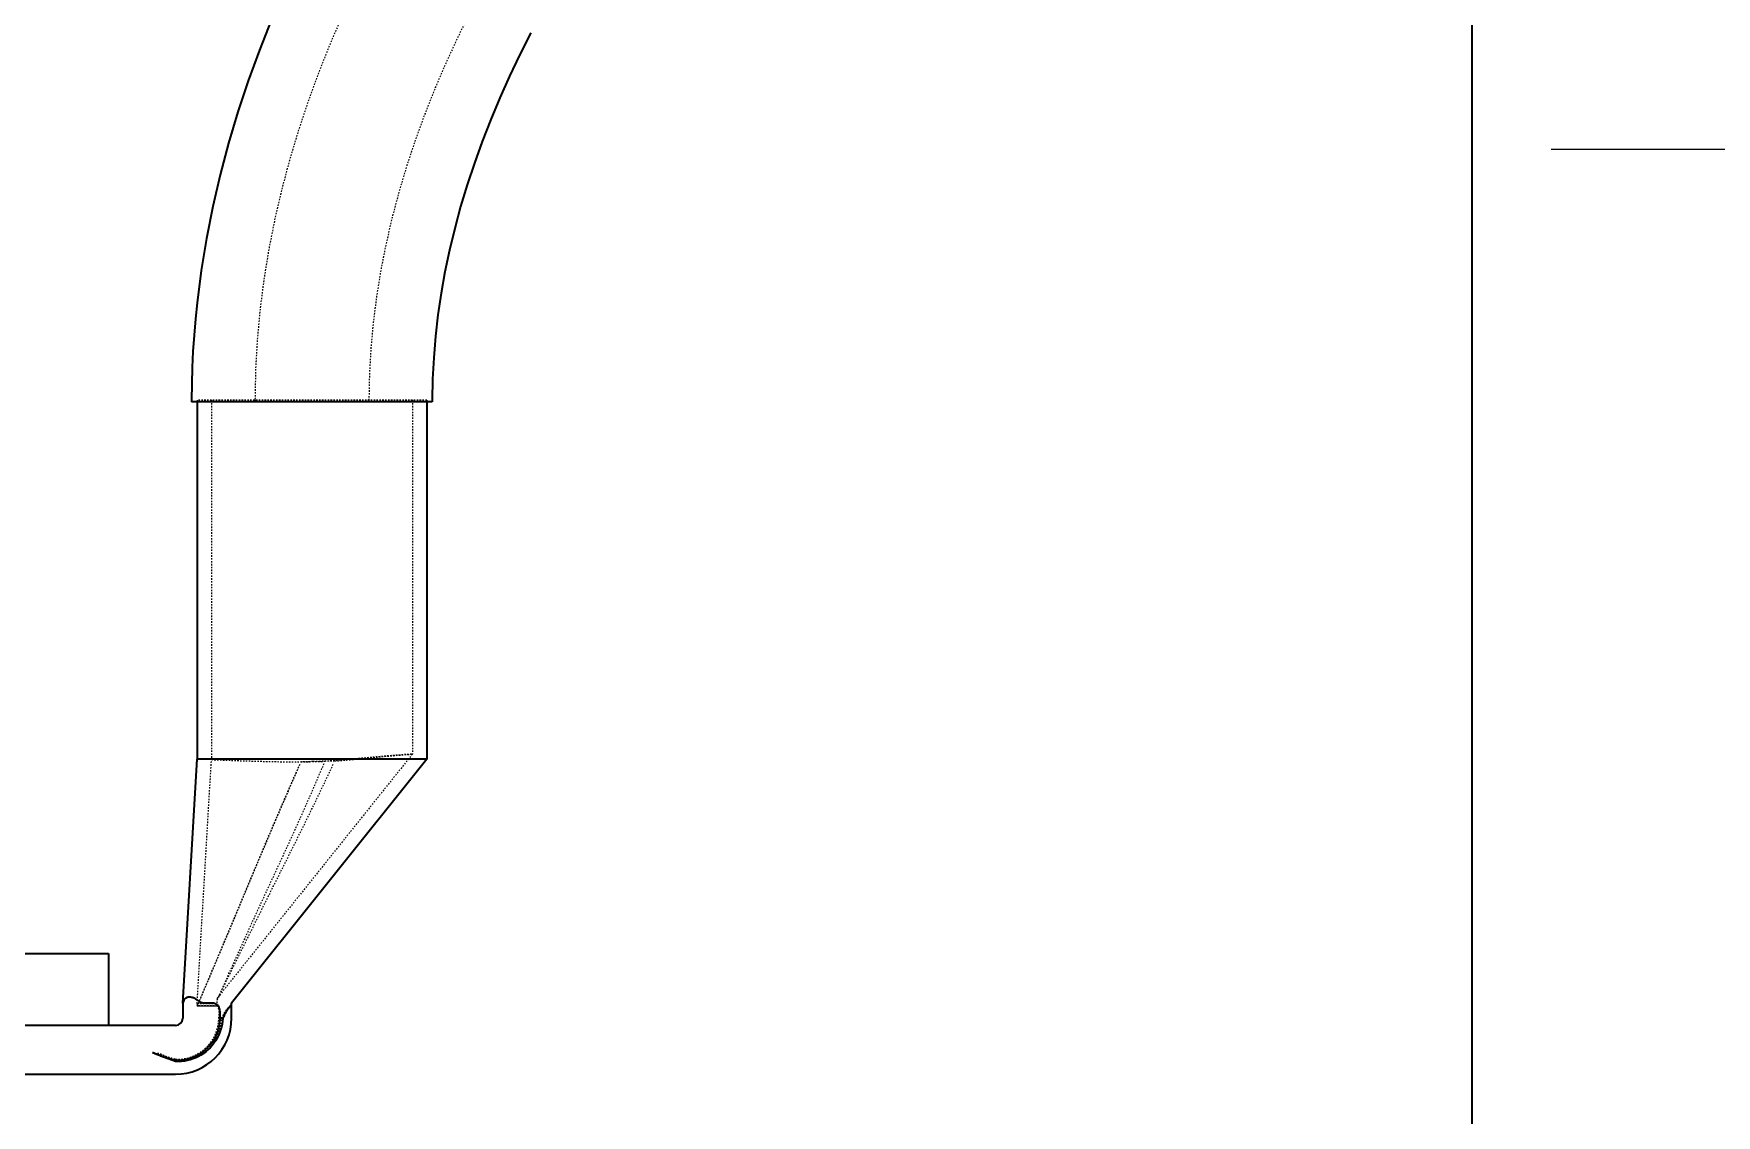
# Model space of a CAD drawing. Header units: millimetres. Extents: x -116965 to 323937, y 291661 to 566926.
# Drawn here: x -19679.5 to -19562.3, y 314175.9 to 314251.3 of the extents above; entities that cross this region are included whole.
import ezdxf

# ---------------------------------------------------------------- set-up
doc = ezdxf.new("R2010")
doc.units = ezdxf.units.MM
doc.linetypes.add('DASHED', pattern=[0.75, 0.5, -0.25])
for name, color, linetype, lineweight in [('Centerline(Schneider)', 7, 'Continuous', 18), ('Hidden Edges(Schneider)', 7, 'DASHED', 18), ('Visible Edges(Schneider)', 7, 'Continuous', 35)]:
    doc.layers.add(name, color=color, linetype=linetype, lineweight=lineweight)

msp = doc.modelspace()

# ---------------------------------------------------------------- linework, layer by layer
at = {"layer": 'Centerline(Schneider)', "linetype": 'Continuous'}
msp.add_line((-19546.798825, 314243.211953), (-19573.798825, 314243.211953), dxfattribs=at)
at = {"layer": 'Hidden Edges(Schneider)', "ltscale": 0.13193}
msp.add_line((-19652.130311, 314225.758041), (-19668.130311, 314225.758041), dxfattribs=at)
at = {"layer": 'Hidden Edges(Schneider)', "ltscale": 0.000313334}
for p, q in [((-19668.130311, 314225.758041), (-19668.130311, 314225.658041)), ((-19664.099061, 314225.758041), (-19664.099061, 314225.658041)), ((-19656.161561, 314225.758041), (-19656.161561, 314225.658041)), ((-19652.130311, 314225.758041), (-19652.130311, 314225.658041))]:
    msp.add_line(p, q, dxfattribs=at)
at = {"layer": 'Hidden Edges(Schneider)', "ltscale": 0.131388}
msp.add_line((-19667.130311, 314225.758041), (-19667.130311, 314200.728655), dxfattribs=at)
at = {"layer": 'Hidden Edges(Schneider)', "ltscale": 0.129392}
msp.add_line((-19653.130311, 314225.758041), (-19653.130311, 314201.108828), dxfattribs=at)
at = {"layer": 'Hidden Edges(Schneider)', "ltscale": 0.11247}
msp.add_line((-19653.130316, 314201.108817), (-19666.511358, 314184.382514), dxfattribs=at)
at = {"layer": 'Hidden Edges(Schneider)', "ltscale": 0.070288}
msp.add_line((-19668.130311, 314183.728655), (-19667.130311, 314200.728655), dxfattribs=at)
at = {"layer": 'Hidden Edges(Schneider)', "ltscale": 0.05364}
msp.add_line((-19668.130312, 314183.728718), (-19668.130312, 314183.55318), dxfattribs=at)
at = {"layer": 'Hidden Edges(Schneider)', "ltscale": 4.96941e-05}
msp.add_line((-19668.115968, 314183.586434), (-19668.130312, 314183.55318), dxfattribs=at)
at = {"layer": 'Hidden Edges(Schneider)', "ltscale": 0.005687}
for p, q in [((-19668.130311, 314183.728655), (-19666.730311, 314183.728655)), ((-19666.730311, 314183.553178), (-19668.130311, 314183.553178))]:
    msp.add_line(p, q, dxfattribs=at)
at = {"layer": 'Hidden Edges(Schneider)'}
for p, q in [((-19668.115866, 314183.586673), (-19668.115968, 314183.586434)), ((-19671.198114, 314180.296301), (-19671.198344, 314180.296401))]:
    msp.add_line(p, q, dxfattribs=at)
at = {"layer": 'Hidden Edges(Schneider)', "ltscale": 0.001349}
msp.add_line((-19666.730311, 314184.108822), (-19666.511358, 314184.382514), dxfattribs=at)
at = {"layer": 'Hidden Edges(Schneider)', "ltscale": 0.055147}
msp.add_line((-19666.730311, 314184.108986), (-19666.730311, 314183.968982), dxfattribs=at)
at = {"layer": 'Hidden Edges(Schneider)', "ltscale": 0.001576}
msp.add_line((-19666.730311, 314183.58653), (-19666.730311, 314183.968982), dxfattribs=at)
at = {"layer": 'Hidden Edges(Schneider)', "ltscale": 3.78582e-05}
msp.add_line((-19666.730311, 314183.58653), (-19666.730311, 314183.553178), dxfattribs=at)
at = {"layer": 'Hidden Edges(Schneider)', "ltscale": 0.00021395}
msp.add_line((-19665.730311, 314183.758041), (-19665.761973, 314183.692993), dxfattribs=at)
at = {"layer": 'Hidden Edges(Schneider)', "ltscale": 0.000271677}
msp.add_line((-19666.619515, 314182.711953), (-19666.556866, 314182.711953), dxfattribs=at)
at = {"layer": 'Hidden Edges(Schneider)', "ltscale": 0.000298091}
msp.add_line((-19669.630311, 314179.860119), (-19669.630311, 314179.814605), dxfattribs=at)
at = {"layer": 'Hidden Edges(Schneider)', "ltscale": 0.135934, "flags": 128}
msp.add_lwpolyline([(-19567.955296, 314314.180699), (-19570.04371, 314314.147645), (-19572.139771, 314314.049321), (-19574.242146, 314313.887063), (-19576.3495, 314313.662148), (-19578.460534, 314313.375893), (-19580.573952, 314313.029576), (-19582.688535, 314312.624398), (-19584.80304, 314312.161561), (-19586.916249, 314311.642228), (-19589.02694, 314311.067582), (-19591.133874, 314310.438825), (-19593.235848, 314309.757062), (-19595.331643, 314309.023419), (-19597.420056, 314308.238927), (-19599.499848, 314307.404691), (-19601.569836, 314306.521779), (-19603.628762, 314305.591279), (-19605.675443, 314304.61422), (-19607.708619, 314303.591634), (-19609.727052, 314302.52451), (-19611.72952, 314301.41388), (-19613.714745, 314300.260716), (-19615.681508, 314299.066048), (-19617.628568, 314297.83085), (-19619.554665, 314296.556111), (-19621.458504, 314295.242787), (-19623.338826, 314293.891831), (-19625.194362, 314292.504216), (-19627.023824, 314291.080857), (-19628.825934, 314289.622746), (-19630.599425, 314288.130799), (-19632.34298, 314286.605969), (-19634.055302, 314285.049134), (-19635.735057, 314283.461247), (-19637.380956, 314281.843186), (-19638.991683, 314280.195886), (-19640.565923, 314278.520261), (-19642.10234, 314276.81717), (-19643.59958, 314275.087529), (-19645.056269, 314273.332196), (-19646.471064, 314271.552029), (-19647.842591, 314269.747926), (-19649.169505, 314267.920762), (-19650.450414, 314266.071359), (-19651.683886, 314264.200612), (-19652.868474, 314262.309342), (-19654.002745, 314260.398389), (-19655.085252, 314258.468629), (-19656.114543, 314256.520882), (-19657.089169, 314254.556008), (-19658.007586, 314252.574836), (-19658.868211, 314250.578271), (-19659.669488, 314248.567172), (-19660.409816, 314246.542445), (-19661.08764, 314244.504958), (-19661.701358, 314242.455598), (-19662.249272, 314240.395356), (-19662.729686, 314238.325253), (-19663.14091, 314236.24632), (-19663.481248, 314234.159575), (-19663.748954, 314232.066117), (-19663.942311, 314229.967204), (-19664.059584, 314227.864095), (-19664.099057, 314225.758038)], dxfattribs=at)
at = {"layer": 'Hidden Edges(Schneider)', "ltscale": 0.136461, "flags": 128}
msp.add_lwpolyline([(-19567.955296, 314306.243211), (-19569.793809, 314306.214047), (-19571.647351, 314306.127053), (-19573.514569, 314305.982934), (-19575.394032, 314305.782357), (-19577.284406, 314305.526009), (-19579.184239, 314305.214635), (-19581.092046, 314304.849015), (-19583.006375, 314304.429952), (-19584.925759, 314303.958283), (-19586.848691, 314303.434792), (-19588.773701, 314302.860318), (-19590.699303, 314302.235719), (-19592.62399, 314301.56189), (-19594.546292, 314300.839787), (-19596.464722, 314300.070306), (-19598.377774, 314299.25438), (-19600.283978, 314298.392926), (-19602.181828, 314297.486878), (-19604.069894, 314296.537228), (-19605.946667, 314295.544988), (-19607.810719, 314294.511109), (-19609.660561, 314293.436623), (-19611.494763, 314292.322522), (-19613.311856, 314291.169778), (-19615.110371, 314289.979421), (-19616.888898, 314288.752519), (-19618.646004, 314287.490083), (-19620.380261, 314286.193181), (-19622.090237, 314284.862824), (-19623.774503, 314283.500081), (-19625.431636, 314282.106), (-19627.060244, 314280.681649), (-19628.658917, 314279.228135), (-19630.226281, 314277.746507), (-19631.760924, 314276.23787), (-19633.261464, 314274.703294), (-19634.726508, 314273.143884), (-19636.154683, 314271.560727), (-19637.544644, 314269.954968), (-19638.895047, 314268.327733), (-19640.204556, 314266.680108), (-19641.471808, 314265.013238), (-19642.695477, 314263.328267), (-19643.874228, 314261.626302), (-19645.006802, 314259.908505), (-19646.091922, 314258.176022), (-19647.128337, 314256.430016), (-19648.114789, 314254.671632), (-19649.05001, 314252.902013), (-19649.93275, 314251.122323), (-19650.761864, 314249.333716), (-19651.5362, 314247.537289), (-19652.254651, 314245.734168), (-19652.916072, 314243.925477), (-19653.519337, 314242.112313), (-19654.063342, 314240.295792), (-19654.547074, 314238.476935), (-19654.969523, 314236.656714), (-19655.329688, 314234.836093), (-19655.626548, 314233.016053), (-19655.859149, 314231.197482), (-19656.0265, 314229.381133), (-19656.127637, 314227.56774), (-19656.161559, 314225.758038)], dxfattribs=at)
at = {"layer": 'Hidden Edges(Schneider)', "ltscale": 0.065899, "flags": 128}
msp.add_lwpolyline([(-19657.054451, 314200.758041), (-19656.472266, 314200.813073), (-19655.922935, 314200.865692), (-19655.411154, 314200.914165), (-19654.941952, 314200.957376), (-19654.519257, 314200.9949), (-19654.148056, 314201.026586), (-19653.830798, 314201.052698), (-19653.569728, 314201.073552), (-19653.367421, 314201.089414), (-19653.226606, 314201.10046), (-19653.148037, 314201.106917), (-19653.132299, 314201.108912), (-19653.179855, 314201.106464), (-19653.290022, 314201.099552), (-19653.461594, 314201.088079), (-19653.693372, 314201.071845), (-19653.983883, 314201.050571), (-19654.329204, 314201.02409), (-19654.726201, 314200.992178), (-19655.172165, 314200.954636), (-19655.663477, 314200.911542), (-19656.193696, 314200.863606), (-19656.758747, 314200.811893), (-19657.354843, 314200.758041)], dxfattribs=at)
at = {"layer": 'Hidden Edges(Schneider)', "ltscale": 0.079252, "flags": 128}
msp.add_lwpolyline([(-19668.115968, 314183.586434), (-19667.731585, 314184.486331), (-19667.345197, 314185.394548), (-19666.960736, 314186.301755), (-19666.582047, 314187.198578), (-19666.212892, 314188.075622), (-19665.85697, 314188.923465), (-19665.517934, 314189.732674), (-19665.199432, 314190.493816), (-19664.905131, 314191.197473), (-19664.638331, 314191.835276), (-19664.381831, 314192.448), (-19664.124883, 314193.060995), (-19663.867231, 314193.674506), (-19663.608618, 314194.288775), (-19663.348788, 314194.904047), (-19663.087486, 314195.520569), (-19662.82451, 314196.138486), (-19662.562035, 314196.752414), (-19662.300778, 314197.36051), (-19662.039891, 314197.964619), (-19661.778532, 314198.566588), (-19661.515855, 314199.168264), (-19661.251012, 314199.771487), (-19660.983153, 314200.378093)], dxfattribs=at)
at = {"layer": 'Hidden Edges(Schneider)', "ltscale": 0.079251, "flags": 128}
msp.add_lwpolyline([(-19660.983153, 314200.378093), (-19661.261334, 314199.745578), (-19661.531272, 314199.128703), (-19661.794359, 314198.524495), (-19662.051983, 314197.929963), (-19662.305521, 314197.342104), (-19662.556339, 314196.757919), (-19662.805798, 314196.174403), (-19663.055253, 314195.588547), (-19663.306054, 314194.997338), (-19663.559553, 314194.397768), (-19663.817103, 314193.78682), (-19664.080063, 314193.161491), (-19664.349804, 314192.518772), (-19664.62771, 314191.855663), (-19664.918399, 314191.161484), (-19665.227497, 314190.423208), (-19665.553055, 314189.646014), (-19665.892984, 314188.835505), (-19666.245201, 314187.997297), (-19666.60761, 314187.136997), (-19666.978084, 314186.260208), (-19667.354447, 314185.372518), (-19667.734471, 314184.479493), (-19668.115866, 314183.586673)], dxfattribs=at)
at = {"layer": 'Hidden Edges(Schneider)', "ltscale": 0.042153, "flags": 128}
msp.add_lwpolyline([(-19667.130311, 314200.728647), (-19667.117301, 314200.728093), (-19667.078355, 314200.726401), (-19667.013763, 314200.723614), (-19666.923818, 314200.719777), (-19666.808809, 314200.71494), (-19666.669028, 314200.709151), (-19666.504764, 314200.702454), (-19666.316649, 314200.69492), (-19666.106003, 314200.686678), (-19665.873566, 314200.677842), (-19665.620041, 314200.668525), (-19665.346134, 314200.65884), (-19665.052551, 314200.648905), (-19664.740107, 314200.638834), (-19664.410988, 314200.628809), (-19664.066599, 314200.618969), (-19663.707953, 314200.609435), (-19663.336063, 314200.60033), (-19662.951942, 314200.591775), (-19662.556602, 314200.583893), (-19662.151981, 314200.576812), (-19661.74053, 314200.570661), (-19661.323428, 314200.565537), (-19660.901843, 314200.561537)], dxfattribs=at)
at = {"layer": 'Hidden Edges(Schneider)', "ltscale": 0.079925, "flags": 128}
msp.add_lwpolyline([(-19666.730311, 314183.988422), (-19666.263095, 314184.946951), (-19665.816122, 314185.859956), (-19665.388175, 314186.730446), (-19664.97803, 314187.56143), (-19664.584456, 314188.35591), (-19664.206214, 314189.116889), (-19663.842059, 314189.847368), (-19663.490735, 314190.550338), (-19663.150985, 314191.228796), (-19662.821547, 314191.885735), (-19662.50116, 314192.524141), (-19662.188568, 314193.147014), (-19661.882522, 314193.757347), (-19661.581782, 314194.358145), (-19661.285123, 314194.952415), (-19660.991333, 314195.543171), (-19660.699213, 314196.133436), (-19660.407569, 314196.72623), (-19660.115208, 314197.32458), (-19659.820932, 314197.931503), (-19659.523526, 314198.550011), (-19659.221761, 314199.183108), (-19658.914391, 314199.833785), (-19658.600164, 314200.505015)], dxfattribs=at)
at = {"layer": 'Hidden Edges(Schneider)', "ltscale": 0.078553, "flags": 128}
msp.add_lwpolyline([(-19666.730311, 314183.968982), (-19666.310001, 314184.918302), (-19665.909157, 314185.817453), (-19665.526475, 314186.670188), (-19665.160637, 314187.480255), (-19664.810311, 314188.251399), (-19664.474146, 314188.987356), (-19664.150777, 314189.691855), (-19663.838822, 314190.36862), (-19663.536886, 314191.021365), (-19663.243567, 314191.653799), (-19662.957457, 314192.269636), (-19662.677153, 314192.872587), (-19662.401265, 314193.466364), (-19662.128418, 314194.054695), (-19661.857268, 314194.641315), (-19661.586496, 314195.229973), (-19661.314813, 314195.824426), (-19661.040954, 314196.428453), (-19660.763662, 314197.045816), (-19660.481679, 314197.680293), (-19660.193735, 314198.335642), (-19659.898542, 314199.015614), (-19659.594796, 314199.723948), (-19659.281194, 314200.464362)], dxfattribs=at)
at = {"layer": 'Hidden Edges(Schneider)', "ltscale": 0.00339, "flags": 128}
msp.add_lwpolyline([(-19660.059799, 314200.587751), (-19660.094979, 314200.586687), (-19660.130156, 314200.585622), (-19660.165331, 314200.584553), (-19660.200502, 314200.583481), (-19660.23567, 314200.582405), (-19660.270833, 314200.58133), (-19660.30599, 314200.58025), (-19660.341142, 314200.579168), (-19660.376287, 314200.578083), (-19660.411425, 314200.576996), (-19660.446554, 314200.575906), (-19660.481675, 314200.574814), (-19660.516787, 314200.573717), (-19660.551889, 314200.572623), (-19660.58698, 314200.571524), (-19660.622059, 314200.570422), (-19660.657127, 314200.569319), (-19660.692182, 314200.568212), (-19660.727224, 314200.567106), (-19660.762252, 314200.565997), (-19660.797265, 314200.564884), (-19660.832263, 314200.563773), (-19660.867244, 314200.562657), (-19660.90221, 314200.561539)], dxfattribs=at)
at = {"layer": 'Hidden Edges(Schneider)', "ltscale": 0.00687, "flags": 128}
msp.add_lwpolyline([(-19660.901843, 314200.561537), (-19660.832087, 314200.563887), (-19660.762265, 314200.566207), (-19660.692384, 314200.568498), (-19660.622448, 314200.570759), (-19660.552463, 314200.572988), (-19660.482433, 314200.575186), (-19660.412366, 314200.577351), (-19660.342264, 314200.579485), (-19660.272135, 314200.581585), (-19660.201983, 314200.583655), (-19660.131813, 314200.585688), (-19660.061632, 314200.587689), (-19659.991443, 314200.589653), (-19659.921253, 314200.591584), (-19659.851066, 314200.59348), (-19659.780889, 314200.59534), (-19659.710726, 314200.597163), (-19659.640582, 314200.598952), (-19659.570463, 314200.600699), (-19659.500375, 314200.602411), (-19659.430322, 314200.604087), (-19659.36031, 314200.60572), (-19659.290344, 314200.607318), (-19659.22043, 314200.608875)], dxfattribs=at)
at = {"layer": 'Hidden Edges(Schneider)', "ltscale": 0.006235, "flags": 128}
msp.add_lwpolyline([(-19658.541675, 314200.630616), (-19658.603846, 314200.628985), (-19658.666159, 314200.62734), (-19658.72861, 314200.625678), (-19658.791195, 314200.624005), (-19658.853911, 314200.622314), (-19658.916754, 314200.62061), (-19658.97972, 314200.618891), (-19659.042806, 314200.617157), (-19659.106007, 314200.61541), (-19659.16932, 314200.613648), (-19659.232721, 314200.611871), (-19659.296169, 314200.610083), (-19659.35966, 314200.608283), (-19659.423192, 314200.606474), (-19659.486758, 314200.60465), (-19659.550356, 314200.602814), (-19659.613982, 314200.600969), (-19659.677631, 314200.599111), (-19659.7413, 314200.597245), (-19659.804985, 314200.595366), (-19659.868681, 314200.593478), (-19659.932385, 314200.591577), (-19659.996092, 314200.58967), (-19660.059799, 314200.587751)], dxfattribs=at)
at = {"layer": 'Hidden Edges(Schneider)', "ltscale": 0.007948, "flags": 128}
msp.add_lwpolyline([(-19657.354843, 314200.758041), (-19657.429373, 314200.751435), (-19657.504261, 314200.744835), (-19657.579502, 314200.738243), (-19657.655087, 314200.731667), (-19657.730996, 314200.725111), (-19657.8072, 314200.718578), (-19657.883691, 314200.712074), (-19657.960462, 314200.705601), (-19658.037504, 314200.699164), (-19658.11481, 314200.692765), (-19658.192372, 314200.686408), (-19658.270182, 314200.680097), (-19658.348233, 314200.673836), (-19658.426516, 314200.667626), (-19658.505025, 314200.661467), (-19658.58375, 314200.655366), (-19658.662685, 314200.649325), (-19658.741821, 314200.643345), (-19658.821151, 314200.63743), (-19658.900667, 314200.631579), (-19658.98036, 314200.625798), (-19659.060224, 314200.620085), (-19659.14025, 314200.614444), (-19659.22043, 314200.608875)], dxfattribs=at)
at = {"layer": 'Hidden Edges(Schneider)', "ltscale": 0.00646, "flags": 128}
msp.add_lwpolyline([(-19658.541675, 314200.630616), (-19658.477539, 314200.635561), (-19658.41356, 314200.640551), (-19658.349744, 314200.645582), (-19658.286094, 314200.650655), (-19658.222614, 314200.655764), (-19658.15931, 314200.660914), (-19658.096184, 314200.6661), (-19658.033241, 314200.671319), (-19657.970485, 314200.676571), (-19657.907921, 314200.681855), (-19657.845553, 314200.687169), (-19657.783384, 314200.692509), (-19657.721419, 314200.697876), (-19657.659663, 314200.703267), (-19657.598118, 314200.708681), (-19657.53679, 314200.714115), (-19657.475682, 314200.719565), (-19657.414799, 314200.725032), (-19657.354145, 314200.730511), (-19657.293724, 314200.736004), (-19657.233539, 314200.741504), (-19657.173596, 314200.747012), (-19657.113898, 314200.752527), (-19657.054451, 314200.758041)], dxfattribs=at)
at = {"layer": 'Hidden Edges(Schneider)', "ltscale": 0.005953, "flags": 128}
msp.add_lwpolyline([(-19668.095632, 314183.967603), (-19668.140283, 314184.006165), (-19668.186597, 314184.041156), (-19668.234312, 314184.072617), (-19668.283161, 314184.100608), (-19668.332879, 314184.12517), (-19668.382932, 314184.14626), (-19668.432781, 314184.163836), (-19668.482176, 314184.17796), (-19668.530868, 314184.188718), (-19668.578608, 314184.196166), (-19668.6251, 314184.200376), (-19668.669962, 314184.201373), (-19668.713045, 314184.199179), (-19668.754227, 314184.193815), (-19668.793382, 314184.185294), (-19668.830388, 314184.173635), (-19668.865089, 314184.158872), (-19668.897348, 314184.141029), (-19668.927161, 314184.120091), (-19668.954534, 314184.096044), (-19668.979407, 314184.06896), (-19669.001786, 314184.038924), (-19669.021784, 314184.005917), (-19669.039515, 314183.969945)], dxfattribs=at)
at = {"layer": 'Hidden Edges(Schneider)', "ltscale": 0.005627, "flags": 128}
for points in [[(-19668.115968, 314183.586434), (-19668.058207, 314183.586482), (-19668.000415, 314183.586525), (-19667.942591, 314183.586563), (-19667.884737, 314183.586596), (-19667.82685, 314183.58663), (-19667.76893, 314183.586658), (-19667.71099, 314183.586682), (-19667.653076, 314183.586701), (-19667.595193, 314183.58672), (-19667.53734, 314183.58673), (-19667.479516, 314183.586739), (-19667.421721, 314183.586744), (-19667.363956, 314183.586749), (-19667.306218, 314183.586749), (-19667.248509, 314183.586739), (-19667.190827, 314183.586735), (-19667.133172, 314183.58672), (-19667.075544, 314183.586706), (-19667.017942, 314183.586682), (-19666.960366, 314183.586658), (-19666.902815, 314183.586634), (-19666.84529, 314183.586601), (-19666.787788, 314183.586568), (-19666.730311, 314183.58653)], [(-19666.730311, 314183.585399), (-19666.787589, 314183.585533), (-19666.84492, 314183.585662), (-19666.902304, 314183.585781), (-19666.959743, 314183.585895), (-19667.017238, 314183.586), (-19667.07479, 314183.5861), (-19667.132399, 314183.586196), (-19667.190067, 314183.586282), (-19667.247795, 314183.586358), (-19667.305583, 314183.586429), (-19667.363432, 314183.586496), (-19667.421344, 314183.586549), (-19667.479319, 314183.586601), (-19667.537359, 314183.586644), (-19667.595463, 314183.586677), (-19667.653558, 314183.586706), (-19667.711582, 314183.58673), (-19667.769537, 314183.586739), (-19667.827423, 314183.586749), (-19667.885242, 314183.586749), (-19667.942995, 314183.586739), (-19668.000683, 314183.586725), (-19668.058306, 314183.586701), (-19668.115866, 314183.586673)]]:
    msp.add_lwpolyline(points, dxfattribs=at)
at = {"layer": 'Hidden Edges(Schneider)', "ltscale": 0.002087, "flags": 128}
msp.add_lwpolyline([(-19668.095632, 314183.967603), (-19668.079468, 314183.952969), (-19668.063019, 314183.938655), (-19668.046285, 314183.924683), (-19668.029269, 314183.911089), (-19668.011971, 314183.897895), (-19667.994394, 314183.88512), (-19667.976539, 314183.872794), (-19667.958399, 314183.860945), (-19667.939936, 314183.849567), (-19667.921151, 314183.838695), (-19667.902046, 314183.828362), (-19667.882625, 314183.818597), (-19667.862892, 314183.809441), (-19667.842848, 314183.80092), (-19667.822499, 314183.793067), (-19667.801848, 314183.785919), (-19667.780897, 314183.77951), (-19667.759705, 314183.773879), (-19667.738399, 314183.769087), (-19667.716985, 314183.765138), (-19667.695466, 314183.762053), (-19667.673845, 314183.759831), (-19667.652126, 314183.758491), (-19667.630311, 314183.758043)], dxfattribs=at)
at = {"layer": 'Hidden Edges(Schneider)', "ltscale": 0.005065, "flags": 128}
msp.add_lwpolyline([(-19666.619533, 314182.711953), (-19666.614256, 314182.760781), (-19666.609544, 314182.81123), (-19666.605539, 314182.863024), (-19666.602381, 314182.915882), (-19666.600214, 314182.969521), (-19666.599178, 314183.023666), (-19666.599415, 314183.07804), (-19666.601068, 314183.132361), (-19666.604277, 314183.186344), (-19666.609184, 314183.239716), (-19666.615932, 314183.292197), (-19666.624661, 314183.343505), (-19666.635638, 314183.393868), (-19666.649465, 314183.444184), (-19666.666515, 314183.493689), (-19666.687143, 314183.541535), (-19666.711703, 314183.586849), (-19666.740631, 314183.628882), (-19666.774397, 314183.666781), (-19666.813371, 314183.699497), (-19666.856867, 314183.72548), (-19666.904135, 314183.743953), (-19666.953853, 314183.754658), (-19667.004678, 314183.758043)], dxfattribs=at)
at = {"layer": 'Hidden Edges(Schneider)', "ltscale": 0.054839, "flags": 128}
msp.add_lwpolyline([(-19666.511358, 314184.382514), (-19666.572471, 314184.305495), (-19666.602734, 314184.252609), (-19666.645007, 314184.162182)], dxfattribs=at)
at = {"layer": 'Hidden Edges(Schneider)', "ltscale": 0.050713, "flags": 128}
msp.add_lwpolyline([(-19666.511358, 314184.382514), (-19666.563432, 314184.31722), (-19666.590288, 314184.272608), (-19666.62943, 314184.195746)], dxfattribs=at)
at = {"layer": 'Hidden Edges(Schneider)', "ltscale": 0.006524, "flags": 128}
msp.add_lwpolyline([(-19666.426847, 314182.711953), (-19666.401295, 314182.770246), (-19666.375158, 314182.827901), (-19666.348359, 314182.884797), (-19666.320803, 314182.940811), (-19666.292413, 314182.995762), (-19666.263127, 314183.049449), (-19666.232983, 314183.101505), (-19666.202017, 314183.151678), (-19666.170193, 314183.1999), (-19666.137694, 314183.245825), (-19666.10514, 314183.288754), (-19666.072654, 314183.328947), (-19666.040323, 314183.366708), (-19666.008236, 314183.402351), (-19665.976627, 314183.436073), (-19665.946005, 314183.467935), (-19665.916586, 314183.498248), (-19665.888573, 314183.52734), (-19665.862167, 314183.555535), (-19665.837569, 314183.583158), (-19665.81498, 314183.610529), (-19665.794603, 314183.63798), (-19665.776639, 314183.665828), (-19665.761289, 314183.694404)], dxfattribs=at)
at = {"layer": 'Hidden Edges(Schneider)', "ltscale": 0.001288, "flags": 128}
msp.add_lwpolyline([(-19665.765045, 314183.679422), (-19665.762325, 314183.685659), (-19665.759702, 314183.691663), (-19665.757178, 314183.697432), (-19665.754756, 314183.702959), (-19665.752437, 314183.708242), (-19665.750223, 314183.713278), (-19665.748115, 314183.718065), (-19665.746116, 314183.722595), (-19665.744227, 314183.726872), (-19665.742451, 314183.730887), (-19665.740787, 314183.734635), (-19665.73924, 314183.738121), (-19665.737809, 314183.741335), (-19665.736503, 314183.744262), (-19665.735322, 314183.746904), (-19665.734267, 314183.74926), (-19665.733337, 314183.751334), (-19665.732532, 314183.753122), (-19665.731852, 314183.754634), (-19665.731296, 314183.755869), (-19665.730864, 314183.756822), (-19665.730556, 314183.757499), (-19665.730372, 314183.75791), (-19665.730311, 314183.758043)], dxfattribs=at)
at = {"layer": 'Hidden Edges(Schneider)', "ltscale": 0.001198, "flags": 128}
msp.add_lwpolyline([(-19665.730311, 314183.758043), (-19665.73037, 314183.757924), (-19665.730544, 314183.757571), (-19665.730835, 314183.756989), (-19665.73124, 314183.756169), (-19665.731758, 314183.755125), (-19665.732389, 314183.753847), (-19665.733132, 314183.752345), (-19665.733984, 314183.750614), (-19665.734947, 314183.748659), (-19665.736017, 314183.746485), (-19665.737195, 314183.744081), (-19665.738479, 314183.741463), (-19665.739868, 314183.738621), (-19665.741362, 314183.735565), (-19665.742953, 314183.732299), (-19665.744639, 314183.728837), (-19665.746418, 314183.725175), (-19665.748287, 314183.721327), (-19665.750245, 314183.717288), (-19665.752289, 314183.713063), (-19665.754418, 314183.708662), (-19665.756629, 314183.704079), (-19665.75892, 314183.699325), (-19665.761289, 314183.694404)], dxfattribs=at)
at = {"layer": 'Hidden Edges(Schneider)', "ltscale": 0.019002, "flags": 128}
msp.add_lwpolyline([(-19669.630311, 314179.860119), (-19669.436854, 314179.857754), (-19669.244192, 314179.868978), (-19669.053124, 314179.893378), (-19668.864451, 314179.930547), (-19668.678969, 314179.980062), (-19668.49748, 314180.041517), (-19668.320783, 314180.114487), (-19668.149677, 314180.198563), (-19667.984961, 314180.293335), (-19667.827435, 314180.398377), (-19667.677899, 314180.513281), (-19667.537065, 314180.637482), (-19667.40526, 314180.77001), (-19667.282783, 314180.9101), (-19667.169935, 314181.056999), (-19667.06702, 314181.209959), (-19666.97434, 314181.368231), (-19666.892198, 314181.531066), (-19666.820665, 314181.698288), (-19666.757466, 314181.876782), (-19666.703619, 314182.06817), (-19666.661256, 314182.271675), (-19666.632511, 314182.486528), (-19666.619515, 314182.711953)], dxfattribs=at)
at = {"layer": 'Hidden Edges(Schneider)', "ltscale": 0.019716, "flags": 128}
msp.add_lwpolyline([(-19669.630311, 314179.814605), (-19669.415482, 314179.809226), (-19669.202225, 314179.820369), (-19668.991424, 314179.847296), (-19668.783958, 314179.889272), (-19668.58071, 314179.945558), (-19668.382561, 314180.015415), (-19668.190393, 314180.098094), (-19668.005086, 314180.19287), (-19667.827524, 314180.298995), (-19667.658585, 314180.415729), (-19667.499153, 314180.542339), (-19667.350109, 314180.67808), (-19667.212333, 314180.822219), (-19667.086214, 314180.973381), (-19666.971263, 314181.129979), (-19666.867399, 314181.29156), (-19666.774549, 314181.457695), (-19666.692639, 314181.627949), (-19666.621598, 314181.8019), (-19666.56135, 314181.979111), (-19666.511825, 314182.159156), (-19666.472948, 314182.341594), (-19666.444646, 314182.526006), (-19666.426848, 314182.711953)], dxfattribs=at)
at = {"layer": 'Hidden Edges(Schneider)', "ltscale": 0.0055, "flags": 128}
msp.add_lwpolyline([(-19670.886731, 314180.311955), (-19670.832641, 314180.288395), (-19670.778701, 314180.265192), (-19670.724985, 314180.242361), (-19670.67157, 314180.219902), (-19670.618532, 314180.197839), (-19670.56569, 314180.17608), (-19670.512752, 314180.154494), (-19670.45975, 314180.133084), (-19670.406718, 314180.111851), (-19670.353688, 314180.090793), (-19670.300694, 314180.069908), (-19670.247769, 314180.049204), (-19670.194947, 314180.028681), (-19670.14226, 314180.008334), (-19670.089743, 314179.988164), (-19670.037428, 314179.968175), (-19669.985348, 314179.948372), (-19669.933538, 314179.928745), (-19669.882031, 314179.9093), (-19669.830858, 314179.89004), (-19669.780055, 314179.870962), (-19669.729654, 314179.85207), (-19669.67969, 314179.833359), (-19669.630193, 314179.814838)], dxfattribs=at)
at = {"layer": 'Hidden Edges(Schneider)', "ltscale": 0.005424, "flags": 128}
msp.add_lwpolyline([(-19670.886731, 314180.311955), (-19670.832972, 314180.288566), (-19670.779237, 314180.265535), (-19670.72554, 314180.242876), (-19670.671896, 314180.220584), (-19670.618316, 314180.198668), (-19670.564815, 314180.177134), (-19670.511406, 314180.155982), (-19670.458101, 314180.13522), (-19670.404914, 314180.114859), (-19670.351858, 314180.094894), (-19670.298948, 314180.075334), (-19670.246195, 314180.056185), (-19670.193613, 314180.037445), (-19670.141216, 314180.01913), (-19670.089017, 314180.001239), (-19670.037028, 314179.983777), (-19669.985264, 314179.966749), (-19669.933738, 314179.950165), (-19669.882462, 314179.934019), (-19669.83145, 314179.918321), (-19669.780715, 314179.903082), (-19669.730271, 314179.8883), (-19669.680131, 314179.87398), (-19669.630308, 314179.860128)], dxfattribs=at)
at = {"layer": 'Visible Edges(Schneider)'}
for p, q in [((-19579.298825, 314099.211953), (-19579.298825, 314440.211953)), ((-19668.512311, 314225.758041), (-19668.512311, 314225.658041)), ((-19651.748311, 314225.658041), (-19668.512311, 314225.658041)), ((-19668.130311, 314225.658041), (-19668.130311, 314200.758041)), ((-19652.130311, 314225.658041), (-19652.130311, 314200.758041)), ((-19651.748311, 314225.758041), (-19651.748311, 314225.658041)), ((-19669.130311, 314183.758041), (-19668.130311, 314200.758041)), ((-19661.094656, 314200.758041), (-19668.130311, 314200.758041)), ((-19652.130311, 314200.758041), (-19665.730311, 314183.758041)), ((-19659.165966, 314200.758041), (-19661.094656, 314200.758041)), ((-19656.958347, 314200.758041), (-19659.165966, 314200.758041)), ((-19652.130311, 314200.758041), (-19656.958347, 314200.758041)), ((-19754.298825, 314187.211953), (-19674.298825, 314187.211953)), ((-19674.298825, 314187.211953), (-19674.298825, 314182.211953)), ((-19669.130311, 314183.758041), (-19669.130311, 314182.711953)), ((-19666.969852, 314183.758041), (-19667.630311, 314183.758041)), ((-19665.730311, 314183.758041), (-19665.766016, 314183.677208)), ((-19665.730311, 314182.711953), (-19665.730311, 314183.758041)), ((-19674.298825, 314182.211953), (-19754.298825, 314182.211953)), ((-19669.630311, 314182.211953), (-19674.298825, 314182.211953)), ((-19666.330874, 314182.711953), (-19666.556866, 314182.711953)), ((-19671.198344, 314180.296401), (-19671.234176, 314180.311955)), ((-19671.198114, 314180.296303), (-19671.198345, 314180.296403)), ((-19669.630311, 314179.704498), (-19669.630311, 314179.767903)), ((-19698.854116, 314178.811953), (-19669.630311, 314178.811953))]:
    msp.add_line(p, q, dxfattribs=at)
at = {"layer": 'Visible Edges(Schneider)', "flags": 128}
for points in [[(-19662.943709, 314252.271729), (-19663.791144, 314250.144826), (-19664.575503, 314247.999774), (-19665.294974, 314245.837298), (-19665.947593, 314243.658238), (-19666.531308, 314241.463586), (-19667.044041, 314239.254361), (-19667.483733, 314237.031585), (-19667.848313, 314234.796277), (-19668.135608, 314232.549744), (-19668.249591, 314231.42274), (-19668.343461, 314230.293504), (-19668.416932, 314229.162227), (-19668.469746, 314228.02909), (-19668.501628, 314226.894303), (-19668.512309, 314225.758038)], [(-19644.884646, 314251.349479), (-19645.646937, 314249.844609), (-19646.36741, 314248.33542), (-19647.045415, 314246.822825), (-19647.680266, 314245.307761), (-19648.271306, 314243.791142), (-19648.817866, 314242.273875), (-19649.319279, 314240.756951), (-19649.774993, 314239.241467), (-19650.184558, 314237.728024), (-19650.547545, 314236.217147), (-19650.863536, 314234.709378), (-19651.13209, 314233.205253), (-19651.35278, 314231.705314), (-19651.525185, 314230.210086), (-19651.648858, 314228.720103), (-19651.723378, 314227.235909), (-19651.748307, 314225.758038)], [(-19669.039538, 314183.969892), (-19669.04606, 314183.955177), (-19669.052409, 314183.940791), (-19669.058575, 314183.926767), (-19669.064549, 314183.91312), (-19669.070324, 314183.899874), (-19669.075891, 314183.887056), (-19669.081247, 314183.874668), (-19669.086392, 314183.862714), (-19669.091314, 314183.851227), (-19669.096, 314183.840245), (-19669.10044, 314183.829798), (-19669.104621, 314183.819922), (-19669.108531, 314183.810648), (-19669.112159, 314183.802007), (-19669.115492, 314183.79404), (-19669.118518, 314183.786773), (-19669.121226, 314183.780245), (-19669.123603, 314183.774484), (-19669.125636, 314183.769535), (-19669.12731, 314183.765439), (-19669.128617, 314183.76223), (-19669.129556, 314183.759912), (-19669.130122, 314183.75851), (-19669.130311, 314183.758043)], [(-19669.039538, 314183.969892), (-19669.021805, 314184.00586), (-19669.001839, 314184.038805), (-19668.979553, 314184.068741), (-19668.95486, 314184.095672), (-19668.927675, 314184.119614), (-19668.897912, 314184.140586), (-19668.865659, 314184.158496), (-19668.831069, 314184.173287), (-19668.79422, 314184.184951), (-19668.755188, 314184.193481), (-19668.714053, 314184.198879), (-19668.670896, 314184.201134), (-19668.625996, 314184.200233), (-19668.579644, 314184.196123), (-19668.532057, 314184.188741), (-19668.483454, 314184.178032), (-19668.43405, 314184.163936), (-19668.384081, 314184.146403), (-19668.334032, 314184.125408), (-19668.284274, 314184.100894), (-19668.235105, 314184.072784), (-19668.187096, 314184.041184), (-19668.140629, 314184.006132), (-19668.095948, 314183.967594)], [(-19667.630311, 314183.758043), (-19667.652004, 314183.758487), (-19667.673655, 314183.759817), (-19667.695263, 314183.762025), (-19667.716823, 314183.765115), (-19667.738332, 314183.769072), (-19667.759773, 314183.773893), (-19667.780978, 314183.779525), (-19667.801895, 314183.785924), (-19667.822519, 314183.793057), (-19667.842848, 314183.800892), (-19667.862879, 314183.809398), (-19667.882607, 314183.818539), (-19667.902029, 314183.828291), (-19667.921142, 314183.838614), (-19667.939943, 314183.849481), (-19667.958428, 314183.860854), (-19667.976598, 314183.872708), (-19667.994483, 314183.88503), (-19668.012092, 314183.897809), (-19668.029424, 314183.911012), (-19668.046476, 314183.924621), (-19668.063249, 314183.938602), (-19668.07974, 314183.952936), (-19668.095948, 314183.967594)], [(-19666.969852, 314183.758043), (-19666.918057, 314183.75441), (-19666.867731, 314183.743066), (-19666.819556, 314183.723463), (-19666.775647, 314183.69634), (-19666.736256, 314183.662456), (-19666.701742, 314183.623122), (-19666.672126, 314183.579839), (-19666.647004, 314183.533782), (-19666.625666, 314183.485354), (-19666.607617, 314183.434943), (-19666.592578, 314183.383259), (-19666.580266, 314183.331026), (-19666.570401, 314183.278965), (-19666.56257, 314183.226808), (-19666.55645, 314183.173941), (-19666.55191, 314183.120636), (-19666.548821, 314183.067173), (-19666.547052, 314183.013834), (-19666.546472, 314182.960891), (-19666.546952, 314182.908629), (-19666.548362, 314182.857326), (-19666.55057, 314182.807258), (-19666.553447, 314182.758707), (-19666.556862, 314182.711953)], [(-19665.765045, 314183.679422), (-19665.776035, 314183.655857), (-19665.788316, 314183.632454), (-19665.801818, 314183.609084), (-19665.816469, 314183.585624), (-19665.832199, 314183.561949), (-19665.848936, 314183.53794), (-19665.866609, 314183.513459), (-19665.885149, 314183.488396), (-19665.90449, 314183.462609), (-19665.925295, 314183.435167), (-19665.947974, 314183.405193), (-19665.972455, 314183.372263), (-19665.998667, 314183.335961), (-19666.026541, 314183.295864), (-19666.056004, 314183.251547), (-19666.086986, 314183.20259), (-19666.119415, 314183.148578), (-19666.152039, 314183.091019), (-19666.183852, 314183.031515), (-19666.21485, 314182.970227), (-19666.245033, 314182.907337), (-19666.274394, 314182.843183), (-19666.302981, 314182.778), (-19666.330874, 314182.711953)], [(-19666.556866, 314182.711953), (-19666.565916, 314182.503794), (-19666.587417, 314182.304076), (-19666.621155, 314182.111968), (-19666.666911, 314181.926655), (-19666.724471, 314181.747316), (-19666.793616, 314181.573132), (-19666.87413, 314181.403288), (-19666.965797, 314181.236953), (-19667.068597, 314181.073955), (-19667.18309, 314180.9172), (-19667.308711, 314180.767683), (-19667.44475, 314180.626038), (-19667.590496, 314180.492891), (-19667.745238, 314180.368871), (-19667.908266, 314180.254606), (-19668.078869, 314180.150722), (-19668.256336, 314180.057844), (-19668.439957, 314179.97661), (-19668.629022, 314179.90764), (-19668.822819, 314179.851564), (-19669.020637, 314179.809011), (-19669.221767, 314179.780611), (-19669.425472, 314179.766959), (-19669.630311, 314179.767903)], [(-19666.330874, 314182.711953), (-19666.350815, 314182.505735), (-19666.384356, 314182.300948), (-19666.431071, 314182.09843), (-19666.490534, 314181.899008), (-19666.56232, 314181.703519), (-19666.646005, 314181.512789), (-19666.741161, 314181.327657), (-19666.847364, 314181.148952), (-19666.964188, 314180.977505), (-19667.091207, 314180.814151), (-19667.227996, 314180.659722), (-19667.37413, 314180.51505), (-19667.529183, 314180.380963), (-19667.692737, 314180.258225), (-19667.864301, 314180.146812), (-19668.043066, 314180.046934), (-19668.228182, 314179.958934), (-19668.418796, 314179.883159), (-19668.614059, 314179.81995), (-19668.813119, 314179.769658), (-19669.015125, 314179.732622), (-19669.219226, 314179.709185), (-19669.424572, 314179.699696), (-19669.630311, 314179.704498)], [(-19669.630304, 314179.767941), (-19669.693523, 314179.78309), (-19669.757254, 314179.798955), (-19669.821471, 314179.81553), (-19669.886146, 314179.83281), (-19669.951252, 314179.850777), (-19670.016762, 314179.869431), (-19670.082649, 314179.888757), (-19670.148886, 314179.908746), (-19670.215446, 314179.929398), (-19670.282301, 314179.950694), (-19670.349426, 314179.972628), (-19670.416792, 314179.995197), (-19670.484372, 314180.018381), (-19670.55214, 314180.042185), (-19670.620069, 314180.066584), (-19670.68813, 314180.091585), (-19670.756298, 314180.117172), (-19670.824545, 314180.143336), (-19670.892844, 314180.170068), (-19670.961169, 314180.197362), (-19671.029492, 314180.225204), (-19671.097785, 314180.25359), (-19671.166022, 314180.282511), (-19671.234176, 314180.311955)], [(-19669.630241, 314179.704651), (-19669.694157, 314179.727215), (-19669.758418, 314179.749883), (-19669.822955, 314179.772652), (-19669.887699, 314179.795522), (-19669.952582, 314179.818481), (-19670.017535, 314179.841541), (-19670.082491, 314179.864696), (-19670.147381, 314179.887937), (-19670.212137, 314179.911274), (-19670.276689, 314179.934696), (-19670.340992, 314179.958214), (-19670.405612, 314179.982036), (-19670.470753, 314180.006255), (-19670.536334, 314180.03086), (-19670.602271, 314180.055836), (-19670.668482, 314180.08119), (-19670.734885, 314180.106901), (-19670.801396, 314180.132965), (-19670.867933, 314180.159372), (-19670.934414, 314180.186118), (-19671.000754, 314180.213193), (-19671.066873, 314180.240587), (-19671.132688, 314180.268291), (-19671.198114, 314180.296301)]]:
    msp.add_lwpolyline(points, dxfattribs=at)
at = {"layer": 'Visible Edges(Schneider)'}
for radius in [0.5, 3.9]:
    msp.add_arc((-19669.630311, 314182.711953), radius, 270, 0, dxfattribs=at)

doc.saveas('drawing.dxf')
